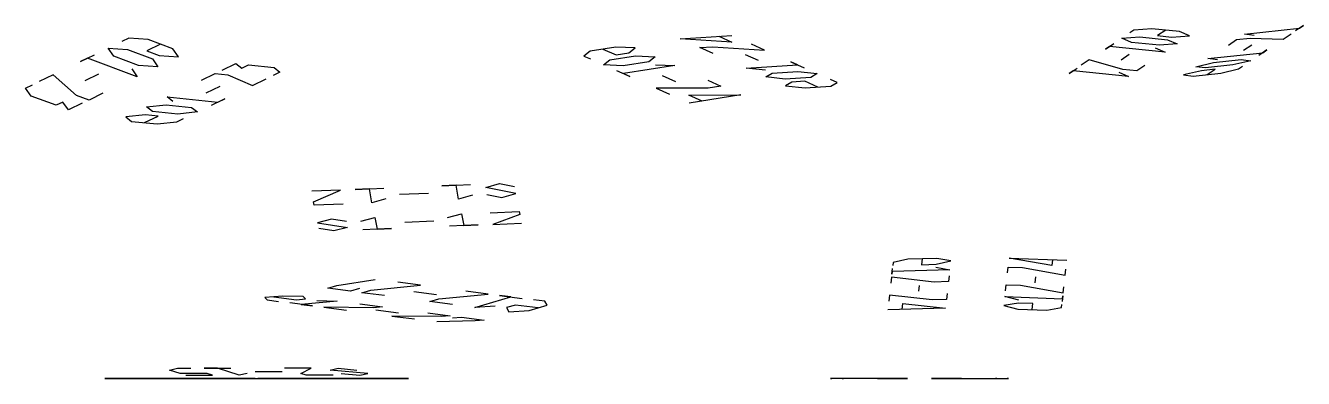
# Model space of a CAD drawing. Header units: metres. Extents: x -3.55 to 5.66, y -3.79 to 3.79.
# Drawn here: x 1.158 to 2.998, y -3.792 to -3.284 of the extents above; entities that cross this region are included whole.
import ezdxf

# ---------------------------------------------------------------- set-up
doc = ezdxf.new("R2010")
doc.units = ezdxf.units.M
doc.layers.add('PROFILES', color=30, linetype='CONTINUOUS')

msp = doc.modelspace()

# ---------------------------------------------------------------- linework, layer by layer
at = {"layer": 'PROFILES'}
for p, q in [((2.7541, -3.2907, 9.1682), (2.7483, -3.2946, 9.1486)), ((2.7799, -3.2889, 9.1823), (2.7541, -3.2907, 9.1682)), ((2.8199, -3.2929, 9.1712), (2.7799, -3.2889, 9.1823)), ((2.7999, -3.2909, 9.1767), (2.7882, -3.2987, 9.1375)), ((2.834, -3.2989, 9.146), (2.8199, -3.2929, 9.1712)), ((2.9133, -3.2966, 9.1219), (2.9923, -3.2881, 9.0967)), ((2.9982, -3.2842, 9.1163), (2.9865, -3.292, 9.0771)), ((2.9923, -3.2881, 9.0967), (2.9982, -3.2842, 9.1163)), ((1.3065, -3.3025, 8.9583), (1.2966, -3.3073, 8.9406)), ((1.3343, -3.3044, 8.9678), (1.3065, -3.3025, 8.9583)), ((1.3523, -3.311, 8.9595), (1.3325, -3.3206, 8.9241)), ((1.3702, -3.3177, 8.9513), (1.3343, -3.3044, 8.9678)), ((2.1006, -3.3032, 8.9759), (2.1748, -3.2984, 9.0137)), ((2.1752, -3.308, 8.9681), (2.1006, -3.3032, 8.9759)), ((2.1562, -3.2996, 9.0042), (2.1752, -3.308, 8.9681)), ((2.2222, -3.3195, 8.9234), (2.2032, -3.3111, 8.9595)), ((2.7132, -3.318, 9.0309), (2.7249, -3.3102, 9.0701)), ((2.7366, -3.3024, 9.1094), (2.7624, -3.3006, 9.1234)), ((2.7507, -3.3084, 9.0842), (2.7366, -3.3024, 9.1094)), ((2.7907, -3.3124, 9.0731), (2.7507, -3.3084, 9.0842)), ((2.7624, -3.3006, 9.1234), (2.8024, -3.3046, 9.1123)), ((2.7882, -3.2987, 9.1375), (2.8082, -3.3007, 9.1319)), ((2.8165, -3.3106, 9.0872), (2.7907, -3.3124, 9.0731)), ((2.8024, -3.3046, 9.1123), (2.8165, -3.3106, 9.0872)), ((2.8082, -3.3007, 9.1319), (2.834, -3.2989, 9.146)), ((2.89, -3.3122, 9.0435), (2.9017, -3.3044, 9.0827)), ((2.9017, -3.3044, 9.0827), (2.9214, -3.3023, 9.0764)), ((2.9119, -3.3197, 8.972), (2.9236, -3.3119, 9.0112)), ((2.9272, -3.2984, 9.096), (2.9133, -3.2966, 9.1219)), ((2.9214, -3.3023, 9.0764), (2.9689, -3.3037, 9.0182)), ((2.9689, -3.3037, 9.0182), (2.9806, -3.2959, 9.0575)), ((1.2372, -3.3359, 8.8345), (1.257, -3.3264, 8.8698)), ((1.2848, -3.3283, 8.8793), (1.2768, -3.3168, 8.9052)), ((1.2768, -3.3168, 8.9052), (1.3046, -3.3187, 8.9147)), ((1.3207, -3.3416, 8.8628), (1.2848, -3.3283, 8.8793)), ((1.3046, -3.3187, 8.9147), (1.3405, -3.332, 8.8982)), ((1.3325, -3.3206, 8.9241), (1.3504, -3.3273, 8.9159)), ((1.3504, -3.3273, 8.9159), (1.3782, -3.3292, 8.9253)), ((1.3782, -3.3292, 8.9253), (1.3702, -3.3177, 8.9513)), ((1.9709, -3.3209, 8.9119), (1.9618, -3.328, 8.8848)), ((1.9618, -3.328, 8.8848), (1.9713, -3.3322, 8.8667)), ((2.008, -3.3151, 8.93), (1.9709, -3.3209, 8.9119)), ((1.9894, -3.318, 8.9209), (2.0084, -3.3264, 8.8848)), ((1.9994, -3.3336, 8.8577), (2.0364, -3.3278, 8.8758)), ((2.036, -3.3164, 8.921), (2.008, -3.3151, 8.93)), ((2.0084, -3.3264, 8.8848), (2.0269, -3.3235, 8.8939)), ((2.0269, -3.3235, 8.8939), (2.036, -3.3164, 8.921)), ((2.0364, -3.3278, 8.8758), (2.0644, -3.3291, 8.8668)), ((2.0644, -3.3291, 8.8668), (2.0554, -3.3362, 8.8397)), ((2.1291, -3.3159, 8.9217), (2.1476, -3.3147, 8.9312)), ((2.1481, -3.3243, 8.8856), (2.1291, -3.3159, 8.9217)), ((2.1476, -3.3147, 8.9312), (2.2222, -3.3195, 8.9234)), ((2.2136, -3.3346, 8.8503), (2.1946, -3.3262, 8.8864)), ((2.719, -3.3141, 9.0505), (2.7132, -3.318, 9.0309)), ((2.7989, -3.3223, 9.0283), (2.719, -3.3141, 9.0505)), ((2.7473, -3.326, 9.0002), (2.7356, -3.3338, 8.961)), ((2.7848, -3.3163, 9.0535), (2.7989, -3.3223, 9.0283)), ((2.8607, -3.3317, 8.9454), (2.9397, -3.3232, 8.9202)), ((2.9455, -3.3193, 8.9398), (2.9338, -3.3271, 8.9006)), ((2.9397, -3.3232, 8.9202), (2.9455, -3.3193, 8.9398)), ((1.2471, -3.3311, 8.8521), (1.2372, -3.3359, 8.8345)), ((1.3188, -3.3578, 8.8192), (1.2471, -3.3311, 8.8521)), ((1.3108, -3.3464, 8.8451), (1.3188, -3.3578, 8.8192)), ((1.3485, -3.3435, 8.8723), (1.3207, -3.3416, 8.8628)), ((1.3405, -3.332, 8.8982), (1.3485, -3.3435, 8.8723)), ((1.441, -3.3486, 8.8709), (1.4608, -3.339, 8.9063)), ((1.4608, -3.339, 8.9063), (1.4692, -3.3457, 8.8788)), ((1.4692, -3.3457, 8.8788), (1.4791, -3.3409, 8.8965)), ((1.4791, -3.3409, 8.8965), (1.5158, -3.3446, 8.877)), ((1.5158, -3.3446, 8.877), (1.5242, -3.3512, 8.8496)), ((1.9903, -3.3407, 8.8306), (1.9994, -3.3336, 8.8577)), ((2.0183, -3.342, 8.8216), (1.9903, -3.3407, 8.8306)), ((2.0282, -3.3576, 8.7583), (2.0093, -3.3491, 8.7945)), ((2.0554, -3.3362, 8.8397), (2.0183, -3.342, 8.8216)), ((2.0929, -3.3418, 8.8126), (2.0188, -3.3534, 8.7764)), ((2.0649, -3.3405, 8.8216), (2.0929, -3.3418, 8.8126)), ((2.1955, -3.3455, 8.7953), (2.2696, -3.3407, 8.8331)), ((2.2235, -3.3485, 8.7867), (2.1955, -3.3455, 8.7953)), ((2.2696, -3.3407, 8.8331), (2.2601, -3.3365, 8.8511)), ((2.2601, -3.3365, 8.8511), (2.2791, -3.3449, 8.815)), ((2.6606, -3.3531, 8.8544), (2.6723, -3.3453, 8.8936)), ((2.6664, -3.3492, 8.874), (2.6606, -3.3531, 8.8544)), ((2.7463, -3.3573, 8.8518), (2.6664, -3.3492, 8.874)), ((2.6898, -3.3336, 8.9525), (2.6781, -3.3414, 8.9132)), ((2.738, -3.3475, 8.8966), (2.6898, -3.3336, 8.9525)), ((2.758, -3.3495, 8.891), (2.738, -3.3475, 8.8966)), ((2.7697, -3.3418, 8.9303), (2.758, -3.3495, 8.891)), ((2.8512, -3.3491, 8.841), (2.8256, -3.3551, 8.8277)), ((2.8432, -3.3434, 8.8866), (2.8688, -3.3374, 8.8999)), ((2.8571, -3.3452, 8.8606), (2.8432, -3.3434, 8.8866)), ((2.871, -3.3469, 8.8347), (2.8512, -3.3491, 8.841)), ((2.8966, -3.3409, 8.848), (2.8571, -3.3452, 8.8606)), ((2.8593, -3.3547, 8.7955), (2.871, -3.3469, 8.8347)), ((2.8746, -3.3335, 8.9195), (2.8607, -3.3317, 8.9454)), ((2.8688, -3.3374, 8.8999), (2.9083, -3.3331, 8.8872)), ((2.879, -3.3526, 8.7892), (2.9046, -3.3466, 8.8025)), ((2.9222, -3.3349, 8.8613), (2.8966, -3.3409, 8.848)), ((2.9046, -3.3466, 8.8025), (2.9105, -3.3427, 8.8221)), ((2.9083, -3.3331, 8.8872), (2.9222, -3.3349, 8.8613)), ((1.1975, -3.355, 8.7637), (1.1777, -3.3646, 8.7283)), ((1.2315, -3.3846, 8.7036), (1.1975, -3.355, 8.7637)), ((1.2631, -3.354, 8.8003), (1.2433, -3.3636, 8.7649)), ((1.4113, -3.3629, 8.8178), (1.4311, -3.3534, 8.8532)), ((1.4311, -3.3534, 8.8532), (1.4494, -3.3552, 8.8435)), ((1.4494, -3.3552, 8.8435), (1.4846, -3.3703, 8.7788)), ((1.4846, -3.3703, 8.7788), (1.5044, -3.3608, 8.8142)), ((1.5242, -3.3512, 8.8496), (1.5143, -3.356, 8.8319)), ((2.0188, -3.3534, 8.7764), (2.0282, -3.3576, 8.7583)), ((2.0748, -3.3561, 8.7584), (2.0938, -3.3645, 8.7223)), ((2.1403, -3.363, 8.7223), (2.1593, -3.3714, 8.6862)), ((2.2239, -3.3582, 8.7411), (2.233, -3.3528, 8.7686)), ((2.252, -3.3612, 8.7325), (2.2239, -3.3582, 8.7411)), ((2.233, -3.3528, 8.7686), (2.27, -3.3504, 8.7875)), ((2.289, -3.3588, 8.7514), (2.252, -3.3612, 8.7325)), ((2.2614, -3.3655, 8.7144), (2.2524, -3.3709, 8.6869)), ((2.28, -3.3643, 8.7239), (2.2614, -3.3655, 8.7144)), ((2.27, -3.3504, 8.7875), (2.2981, -3.3534, 8.7789)), ((2.2989, -3.3727, 8.6878), (2.28, -3.3643, 8.7239)), ((2.2981, -3.3534, 8.7789), (2.289, -3.3588, 8.7514)), ((2.3265, -3.3661, 8.7247), (2.317, -3.3619, 8.7428)), ((2.3175, -3.3715, 8.6972), (2.3265, -3.3661, 8.7247)), ((2.7322, -3.3514, 8.877), (2.7463, -3.3573, 8.8518)), ((2.8256, -3.3551, 8.8277), (2.8395, -3.3569, 8.8018)), ((2.8395, -3.3569, 8.8018), (2.879, -3.3526, 8.7892)), ((1.1579, -3.3741, 8.6929), (1.1678, -3.3694, 8.7106)), ((1.1659, -3.3856, 8.667), (1.1579, -3.3741, 8.6929)), ((1.2018, -3.3989, 8.6505), (1.1659, -3.3856, 8.667)), ((1.2494, -3.3913, 8.6953), (1.2315, -3.3846, 8.7036)), ((1.2693, -3.3817, 8.7307), (1.2494, -3.3913, 8.6953)), ((1.4182, -3.3809, 8.7452), (1.438, -3.3714, 8.7806)), ((2.1408, -3.3743, 8.6772), (2.0662, -3.3745, 8.6861)), ((2.0662, -3.3745, 8.6861), (2.0851, -3.383, 8.65)), ((2.1132, -3.3843, 8.641), (2.1878, -3.3841, 8.632)), ((2.1321, -3.3928, 8.6049), (2.1132, -3.3843, 8.641)), ((2.1878, -3.3841, 8.632), (2.1136, -3.3957, 8.5958)), ((2.1593, -3.3714, 8.6862), (2.1408, -3.3743, 8.6772)), ((2.2524, -3.3709, 8.6869), (2.2804, -3.3739, 8.6783)), ((2.2804, -3.3739, 8.6783), (2.3175, -3.3715, 8.6972)), ((1.2117, -3.3942, 8.6682), (1.2018, -3.3989, 8.6505)), ((1.2197, -3.4056, 8.6423), (1.2117, -3.3942, 8.6682)), ((1.2395, -3.396, 8.6776), (1.2197, -3.4056, 8.6423)), ((1.332, -3.4011, 8.6763), (1.3603, -3.3982, 8.6842)), ((1.3405, -3.4078, 8.6488), (1.332, -3.4011, 8.6763)), ((1.3603, -3.3982, 8.6842), (1.3969, -3.4019, 8.6647)), ((1.3702, -3.3934, 8.7019), (1.3618, -3.3868, 8.7294)), ((1.3618, -3.3868, 8.7294), (1.435, -3.3942, 8.6903)), ((1.3969, -3.4019, 8.6647), (1.4053, -3.4085, 8.6373)), ((1.4449, -3.3894, 8.708), (1.4251, -3.399, 8.6726)), ((1.435, -3.3942, 8.6903), (1.4449, -3.3894, 8.708)), ((1.3305, -3.4125, 8.6311), (1.3023, -3.4155, 8.6232)), ((1.3023, -3.4155, 8.6232), (1.3107, -3.4221, 8.5958)), ((1.3107, -3.4221, 8.5958), (1.3474, -3.4258, 8.5762)), ((1.329, -3.4239, 8.586), (1.3489, -3.4144, 8.6214)), ((1.3489, -3.4144, 8.6214), (1.3305, -3.4125, 8.6311)), ((1.3771, -3.4115, 8.6293), (1.3405, -3.4078, 8.6488)), ((1.3474, -3.4258, 8.5762), (1.3756, -3.4229, 8.5842)), ((1.3756, -3.4229, 8.5842), (1.3855, -3.4181, 8.6019)), ((1.4053, -3.4085, 8.6373), (1.3771, -3.4115, 8.6293)), ((1.7572, -3.5147, 8.1692), (1.7988, -3.513, 8.1707)), ((1.778, -3.5139, 8.1699), (1.7572, -3.5147, 8.1692)), ((1.7816, -3.5341, 8.0892), (1.778, -3.5139, 8.1699)), ((1.8205, -3.5172, 8.1512), (1.8404, -3.5113, 8.1721)), ((1.8404, -3.5113, 8.1721), (1.8621, -3.5155, 8.1526)), ((1.6116, -3.5208, 8.1643), (1.57, -3.5225, 8.1629)), ((1.5727, -3.5376, 8.1023), (1.6116, -3.5208, 8.1643)), ((1.6324, -3.5199, 8.165), (1.674, -3.5182, 8.1664)), ((1.6532, -3.519, 8.1657), (1.6324, -3.5199, 8.165)), ((1.6568, -3.5392, 8.0849), (1.6532, -3.519, 8.1657)), ((1.7382, -3.5257, 8.1282), (1.6966, -3.5274, 8.1267)), ((1.8015, -3.5282, 8.1101), (1.7816, -3.5341, 8.0892)), ((1.8639, -3.5256, 8.1122), (1.8205, -3.5172, 8.1512)), ((1.8223, -3.5273, 8.1108), (1.844, -3.5315, 8.0913)), ((1.844, -3.5315, 8.0913), (1.8639, -3.5256, 8.1122)), ((1.5736, -3.5427, 8.0821), (1.5727, -3.5376, 8.1023)), ((1.6152, -3.541, 8.0835), (1.5736, -3.5427, 8.0821)), ((1.6767, -3.5333, 8.1058), (1.6568, -3.5392, 8.0849)), ((1.8272, -3.5534, 7.9993), (1.8688, -3.5517, 8.0008)), ((1.8688, -3.5517, 8.0008), (1.8697, -3.5559, 7.9804)), ((1.5983, -3.5629, 7.9916), (1.5784, -3.5679, 7.9705)), ((1.5784, -3.5679, 7.9705), (1.6217, -3.5747, 7.9311)), ((1.62, -3.5662, 7.9719), (1.5983, -3.5629, 7.9916)), ((1.6408, -3.5654, 7.9726), (1.6608, -3.5603, 7.9937)), ((1.6608, -3.5603, 7.9937), (1.6642, -3.5771, 7.9122)), ((1.7041, -3.567, 7.9543), (1.7457, -3.5653, 7.9558)), ((1.7656, -3.5602, 7.9768), (1.7856, -3.5551, 7.9979)), ((1.7856, -3.5551, 7.9979), (1.789, -3.572, 7.9164)), ((1.8697, -3.5559, 7.9804), (1.8306, -3.5703, 7.9178)), ((1.8306, -3.5703, 7.9178), (1.8723, -3.5685, 7.9192)), ((1.6018, -3.5797, 7.91), (1.5801, -3.5764, 7.9297)), ((1.6217, -3.5747, 7.9311), (1.6018, -3.5797, 7.91)), ((1.685, -3.5763, 7.9129), (1.6434, -3.578, 7.9115)), ((1.6642, -3.5771, 7.9122), (1.685, -3.5763, 7.9129)), ((1.8098, -3.5711, 7.9171), (1.7682, -3.5728, 7.9157)), ((1.789, -3.572, 7.9164), (1.8098, -3.5711, 7.9171)), ((2.4072, -3.6251, 7.5591), (2.4067, -3.6294, 7.5388)), ((2.4285, -3.6203, 7.5789), (2.4072, -3.6251, 7.5591)), ((2.4701, -3.6191, 7.5777), (2.4285, -3.6203, 7.5789)), ((2.4493, -3.6197, 7.5783), (2.4483, -3.6282, 7.5375)), ((2.4691, -3.6276, 7.5369), (2.4904, -3.6228, 7.5567)), ((2.4904, -3.6228, 7.5567), (2.4701, -3.6191, 7.5777)), ((2.6357, -3.6296, 7.5334), (2.5742, -3.6188, 7.5752)), ((2.5742, -3.6188, 7.5752), (2.6575, -3.6218, 7.5738)), ((2.6366, -3.6211, 7.5742), (2.6357, -3.6296, 7.5334)), ((2.4053, -3.6421, 7.4776), (2.4062, -3.6336, 7.5184)), ((2.4057, -3.6379, 7.498), (2.4053, -3.6421, 7.4776)), ((2.489, -3.6355, 7.4955), (2.4057, -3.6379, 7.498)), ((2.4483, -3.6282, 7.5375), (2.4691, -3.6276, 7.5369)), ((2.4687, -3.6319, 7.5165), (2.489, -3.6355, 7.4955)), ((2.5718, -3.6401, 7.4732), (2.5727, -3.6316, 7.514)), ((2.5727, -3.6316, 7.514), (2.5936, -3.6323, 7.5137)), ((2.5936, -3.6323, 7.5137), (2.6551, -3.6431, 7.4719)), ((2.6551, -3.6431, 7.4719), (2.656, -3.6346, 7.5127)), ((1.5932, -3.6622, 7.5152), (1.6062, -3.6584, 7.5311)), ((1.6062, -3.6584, 7.5311), (1.6613, -3.6493, 7.5659)), ((1.6551, -3.6648, 7.4927), (1.7265, -3.6577, 7.5147)), ((1.7265, -3.6577, 7.5147), (1.6939, -3.6535, 7.5403)), ((2.4048, -3.6464, 7.4572), (2.4038, -3.6549, 7.4164)), ((2.4663, -3.6532, 7.4146), (2.4048, -3.6464, 7.4572)), ((2.445, -3.658, 7.3948), (2.444, -3.6665, 7.354)), ((2.4871, -3.6526, 7.414), (2.4663, -3.6532, 7.4146)), ((2.488, -3.6441, 7.4548), (2.4871, -3.6526, 7.414)), ((2.5689, -3.6657, 7.3509), (2.5699, -3.6572, 7.3917)), ((2.5699, -3.6572, 7.3917), (2.5907, -3.6579, 7.3914)), ((2.5907, -3.6579, 7.3914), (2.6522, -3.6687, 7.3496)), ((2.612, -3.6544, 7.4114), (2.6129, -3.6459, 7.4522)), ((2.6522, -3.6687, 7.3496), (2.6531, -3.6601, 7.3904)), ((1.5285, -3.6733, 7.4346), (1.5026, -3.6756, 7.4021)), ((1.5026, -3.6756, 7.4021), (1.5059, -3.6789, 7.373)), ((1.5059, -3.6789, 7.373), (1.5222, -3.681, 7.3602)), ((1.5155, -3.6745, 7.4184), (1.5481, -3.6787, 7.3928)), ((1.5577, -3.6742, 7.4381), (1.5285, -3.6733, 7.4346)), ((1.5481, -3.6787, 7.3928), (1.5611, -3.6775, 7.409)), ((1.6066, -3.6805, 7.3997), (1.5548, -3.6853, 7.3346)), ((1.5611, -3.6775, 7.409), (1.5577, -3.6742, 7.4381)), ((1.5774, -3.6796, 7.3962), (1.6066, -3.6805, 7.3997)), ((1.6258, -3.6664, 7.4896), (1.5932, -3.6622, 7.5152)), ((1.6388, -3.6627, 7.5055), (1.6258, -3.6664, 7.4896)), ((1.6421, -3.6685, 7.4768), (1.6551, -3.6648, 7.4927)), ((1.6747, -3.6727, 7.4512), (1.6421, -3.6685, 7.4768)), ((1.7495, -3.6715, 7.4446), (1.7169, -3.6673, 7.4702)), ((1.7399, -3.6811, 7.4), (1.7529, -3.6774, 7.4159)), ((1.7529, -3.6774, 7.4159), (1.8243, -3.6704, 7.4379)), ((1.8243, -3.6704, 7.4379), (1.7917, -3.6661, 7.4635)), ((1.8051, -3.6896, 7.3488), (1.8569, -3.6746, 7.4123)), ((1.8569, -3.6746, 7.4123), (1.8406, -3.6725, 7.4251)), ((1.8406, -3.6725, 7.4251), (1.8732, -3.6767, 7.3995)), ((1.9058, -3.6809, 7.3739), (1.8895, -3.6788, 7.3867)), ((2.4019, -3.672, 7.3349), (2.4009, -3.6805, 7.2941)), ((2.4634, -3.6787, 7.2923), (2.4019, -3.672, 7.3349)), ((2.4842, -3.6781, 7.2917), (2.4634, -3.6787, 7.2923)), ((2.4852, -3.6696, 7.3324), (2.4842, -3.6781, 7.2917)), ((2.5883, -3.6792, 7.2894), (2.5679, -3.6742, 7.3101)), ((2.5679, -3.6742, 7.3101), (2.6512, -3.6772, 7.3088)), ((2.6517, -3.6729, 7.3292), (2.6507, -3.6814, 7.2884)), ((2.6512, -3.6772, 7.3088), (2.6517, -3.6729, 7.3292)), ((1.5711, -3.6874, 7.3218), (1.5385, -3.6832, 7.3474)), ((1.5548, -3.6853, 7.3346), (1.5711, -3.6874, 7.3218)), ((1.6589, -3.6901, 7.3322), (1.5874, -3.6895, 7.309)), ((1.5874, -3.6895, 7.309), (1.62, -3.6937, 7.2834)), ((1.6392, -3.6847, 7.3741), (1.6718, -3.6889, 7.3485)), ((1.6718, -3.6889, 7.3485), (1.6589, -3.6901, 7.3322)), ((1.6622, -3.6934, 7.3031), (1.6948, -3.6976, 7.2775)), ((1.737, -3.6973, 7.2973), (1.7696, -3.7016, 7.2717)), ((1.7725, -3.6854, 7.3744), (1.7399, -3.6811, 7.4)), ((1.8344, -3.6879, 7.3519), (1.8051, -3.6896, 7.3488)), ((1.8636, -3.6863, 7.3549), (1.8507, -3.69, 7.3391)), ((1.8507, -3.69, 7.3391), (1.854, -3.6959, 7.3104)), ((1.854, -3.6959, 7.3104), (1.8832, -3.6942, 7.3134)), ((1.8962, -3.6905, 7.3293), (1.8636, -3.6863, 7.3549)), ((1.8832, -3.6942, 7.3134), (1.9092, -3.6867, 7.3452)), ((1.9092, -3.6867, 7.3452), (1.9058, -3.6809, 7.3739)), ((2.4828, -3.6909, 7.2305), (2.3995, -3.6933, 7.2329)), ((2.4203, -3.6927, 7.2323), (2.4213, -3.6842, 7.2731)), ((2.4213, -3.6842, 7.2731), (2.4828, -3.6909, 7.2305)), ((2.5878, -3.6835, 7.269), (2.5665, -3.687, 7.249)), ((2.5665, -3.687, 7.249), (2.5868, -3.692, 7.2283)), ((2.5868, -3.692, 7.2283), (2.6285, -3.6935, 7.2276)), ((2.6086, -3.6842, 7.2687), (2.5878, -3.6835, 7.269)), ((2.6077, -3.6927, 7.2279), (2.6086, -3.6842, 7.2687)), ((2.6285, -3.6935, 7.2276), (2.6498, -3.69, 7.2476)), ((2.6498, -3.69, 7.2476), (2.6503, -3.6857, 7.268)), ((1.7566, -3.7027, 7.2554), (1.6852, -3.7021, 7.2321)), ((1.6852, -3.7021, 7.2321), (1.7178, -3.7063, 7.2065)), ((1.8055, -3.7091, 7.217), (1.7504, -3.7105, 7.1809)), ((1.7696, -3.7016, 7.2717), (1.7566, -3.7027, 7.2554)), ((1.7729, -3.7048, 7.2426), (1.7859, -3.7037, 7.2589)), ((1.7859, -3.7037, 7.2589), (1.8185, -3.7079, 7.2332)), ((1.8185, -3.7079, 7.2332), (1.8055, -3.7091, 7.217)), ((1.3651, -3.7798, 6.3842), (1.3765, -3.7773, 6.4112)), ((1.3807, -3.7846, 6.3459), (1.3651, -3.7798, 6.3842)), ((1.3765, -3.7773, 6.4112), (1.3958, -3.7773, 6.4191)), ((1.4193, -3.7846, 6.3616), (1.3807, -3.7846, 6.3459)), ((1.3885, -3.787, 6.3267), (1.4271, -3.787, 6.3424)), ((1.4344, -3.7773, 6.4348), (1.4151, -3.7773, 6.4269)), ((1.4151, -3.7773, 6.4269), (1.4537, -3.7773, 6.4427)), ((1.4271, -3.787, 6.3424), (1.4193, -3.7846, 6.3616)), ((1.4657, -3.787, 6.3582), (1.4344, -3.7773, 6.4348)), ((1.4771, -3.7846, 6.3852), (1.4657, -3.787, 6.3582)), ((1.5272, -3.7822, 6.428), (1.4886, -3.7822, 6.4122)), ((1.5694, -3.7773, 6.4899), (1.5309, -3.7773, 6.4741)), ((1.5543, -3.7846, 6.4167), (1.5694, -3.7773, 6.4899)), ((1.5621, -3.787, 6.3975), (1.5543, -3.7846, 6.4167)), ((1.6007, -3.787, 6.4132), (1.5621, -3.787, 6.3975)), ((1.5965, -3.7798, 6.4786), (1.608, -3.7773, 6.5056)), ((1.6508, -3.7846, 6.456), (1.5965, -3.7798, 6.4786)), ((1.608, -3.7773, 6.5056), (1.6351, -3.7798, 6.4943)), ((1.6122, -3.7846, 6.4403), (1.6393, -3.787, 6.429)), ((1.6393, -3.787, 6.429), (1.6508, -3.7846, 6.456)), ((1.2876, -3.7918, 5.6042), (1.2723, -3.7918, 5.5655)), ((1.2723, -3.7918, 5.5655), (1.284, -3.7918, 5.5384)), ((1.2799, -3.7918, 5.5848), (1.3187, -3.7918, 5.5695)), ((1.284, -3.7918, 5.5384), (1.3033, -3.7918, 5.5307)), ((1.3147, -3.7918, 5.6159), (1.2876, -3.7918, 5.6042)), ((1.3264, -3.7918, 5.5889), (1.3147, -3.7918, 5.6159)), ((1.357, -3.7918, 5.6663), (1.3183, -3.7918, 5.6817)), ((1.3183, -3.7918, 5.6817), (1.326, -3.7918, 5.701)), ((1.3187, -3.7918, 5.5695), (1.3264, -3.7918, 5.5889)), ((1.3845, -3.7918, 5.5658), (1.3227, -3.7918, 5.5231)), ((1.3227, -3.7918, 5.5231), (1.3614, -3.7918, 5.5077)), ((1.326, -3.7918, 5.701), (1.3724, -3.7918, 5.7051)), ((1.349, -3.7918, 5.7592), (1.3336, -3.7918, 5.7204)), ((1.3336, -3.7918, 5.7204), (1.3647, -3.7918, 5.6857)), ((1.3877, -3.7918, 5.7438), (1.349, -3.7918, 5.7592)), ((1.3534, -3.7918, 5.6005), (1.3921, -3.7918, 5.5852)), ((1.3647, -3.7918, 5.6857), (1.357, -3.7918, 5.6663)), ((1.3724, -3.7918, 5.7051), (1.3877, -3.7918, 5.7438)), ((1.4151, -3.7918, 5.6433), (1.3764, -3.7918, 5.6587)), ((1.3764, -3.7918, 5.6587), (1.3841, -3.7918, 5.678)), ((1.4002, -3.7918, 5.4924), (1.3808, -3.7918, 5.5001)), ((1.3841, -3.7918, 5.678), (1.4458, -3.7918, 5.7208)), ((1.3921, -3.7918, 5.5852), (1.3845, -3.7918, 5.5658)), ((1.4272, -3.7918, 5.5041), (1.4002, -3.7918, 5.4924)), ((1.4458, -3.7918, 5.7208), (1.4071, -3.7918, 5.7361)), ((1.4115, -3.7918, 5.5775), (1.4502, -3.7918, 5.5622)), ((1.4502, -3.7918, 5.5622), (1.4232, -3.7918, 5.5505)), ((1.4232, -3.7918, 5.5505), (1.4426, -3.7918, 5.5428)), ((1.4352, -3.7918, 6.2673), (1.4238, -3.7918, 6.2401)), ((1.4238, -3.7918, 6.2401), (1.4781, -3.7918, 6.2173)), ((1.4426, -3.7918, 5.5428), (1.4272, -3.7918, 5.5041)), ((1.4624, -3.7918, 6.2559), (1.4352, -3.7918, 6.2673)), ((1.4667, -3.7918, 6.1901), (1.4395, -3.7918, 6.2016)), ((1.4886, -3.7918, 5.659), (1.4499, -3.7918, 5.6744)), ((1.4543, -3.7918, 5.5158), (1.493, -3.7918, 5.5004)), ((1.4781, -3.7918, 6.2173), (1.4667, -3.7918, 6.1901)), ((1.4738, -3.7918, 6.283), (1.5124, -3.7918, 6.2988)), ((1.5314, -3.7918, 5.5973), (1.4926, -3.7918, 5.6126)), ((1.4926, -3.7918, 5.6126), (1.5197, -3.7918, 5.6243)), ((1.5588, -3.7918, 5.4968), (1.497, -3.7918, 5.454)), ((1.497, -3.7918, 5.454), (1.5358, -3.7918, 5.4387)), ((1.5197, -3.7918, 5.6243), (1.5003, -3.7918, 5.632)), ((1.5003, -3.7918, 5.632), (1.5156, -3.7918, 5.6707)), ((1.5203, -3.7918, 6.2795), (1.5053, -3.7918, 6.2059)), ((1.5053, -3.7918, 6.2059), (1.5439, -3.7918, 6.2216)), ((1.5124, -3.7918, 6.2988), (1.5203, -3.7918, 6.2795)), ((1.5156, -3.7918, 5.6707), (1.5427, -3.7918, 5.6824)), ((1.5277, -3.7918, 5.5315), (1.5665, -3.7918, 5.5162)), ((1.5427, -3.7918, 5.6824), (1.5621, -3.7918, 5.6748)), ((1.5474, -3.7918, 6.2681), (1.586, -3.7918, 6.2838)), ((1.5895, -3.7918, 5.5743), (1.5507, -3.7918, 5.5896)), ((1.5507, -3.7918, 5.5896), (1.5584, -3.7918, 5.609)), ((1.5705, -3.7918, 5.4697), (1.5551, -3.7918, 5.431)), ((1.5551, -3.7918, 5.431), (1.5939, -3.7918, 5.4157)), ((1.5584, -3.7918, 5.609), (1.6202, -3.7918, 5.6517)), ((1.5665, -3.7918, 5.5162), (1.5588, -3.7918, 5.4968)), ((1.6169, -3.7918, 5.4738), (1.5705, -3.7918, 5.4697)), ((1.6092, -3.7918, 5.4544), (1.5781, -3.7918, 5.4891)), ((1.5781, -3.7918, 5.4891), (1.5858, -3.7918, 5.5085)), ((1.6202, -3.7918, 5.6517), (1.5814, -3.7918, 5.6671)), ((1.5858, -3.7918, 5.5085), (1.6246, -3.7918, 5.4931)), ((1.5939, -3.7918, 5.4157), (1.6092, -3.7918, 5.4544)), ((1.5974, -3.7918, 6.311), (1.6088, -3.7918, 6.3381)), ((1.6088, -3.7918, 6.3381), (1.6403, -3.7918, 6.261)), ((1.6242, -3.7918, 5.6053), (1.6165, -3.7918, 5.586)), ((1.6165, -3.7918, 5.586), (1.6282, -3.7918, 5.5589)), ((1.6246, -3.7918, 5.4931), (1.6169, -3.7918, 5.4738)), ((1.6596, -3.7918, 6.2688), (1.621, -3.7918, 6.2531)), ((1.6629, -3.7918, 5.59), (1.6242, -3.7918, 5.6053)), ((1.6282, -3.7918, 5.5589), (1.6553, -3.7918, 5.5706)), ((1.6589, -3.7918, 5.6364), (1.6395, -3.7918, 5.6441)), ((1.6403, -3.7918, 6.261), (1.6596, -3.7918, 6.2688)), ((1.686, -3.7918, 6.3696), (1.6474, -3.7918, 6.3539)), ((1.6474, -3.7918, 6.3539), (1.6553, -3.7918, 6.3346)), ((1.6553, -3.7918, 6.3346), (1.6939, -3.7918, 6.3503)), ((1.6553, -3.7918, 5.5706), (1.6706, -3.7918, 5.6093)), ((1.6706, -3.7918, 5.6093), (1.6589, -3.7918, 5.6364)), ((1.6982, -3.7918, 6.2846), (1.6789, -3.7918, 6.2767)), ((1.6939, -3.7918, 6.3503), (1.7096, -3.7918, 6.3117)), ((1.7096, -3.7918, 6.3117), (1.6982, -3.7918, 6.2846)), ((2.336, -3.7918, 5.8166), (2.3171, -3.7918, 5.8392)), ((2.3171, -3.7918, 5.8392), (2.3189, -3.7918, 5.8599)), ((2.3245, -3.7918, 5.9222), (2.3208, -3.7918, 5.8807)), ((2.383, -3.7918, 5.8751), (2.3245, -3.7918, 5.9222)), ((2.3527, -3.7918, 6.0033), (2.3338, -3.7918, 6.0259)), ((2.3338, -3.7918, 6.0259), (2.3357, -3.7918, 6.0467)), ((2.3775, -3.7918, 5.8128), (2.336, -3.7918, 5.8166)), ((2.3412, -3.7918, 6.1089), (2.3375, -3.7918, 6.0674)), ((2.3998, -3.7918, 6.0618), (2.3412, -3.7918, 6.1089)), ((2.345, -3.7918, 6.1504), (2.3431, -3.7918, 6.1297)), ((2.3676, -3.7918, 6.1693), (2.345, -3.7918, 6.1504)), ((2.3942, -3.7918, 5.9996), (2.3527, -3.7918, 6.0033)), ((2.4091, -3.7918, 6.1656), (2.3676, -3.7918, 6.1693)), ((2.3716, -3.7918, 5.9807), (2.3679, -3.7918, 5.9392)), ((2.3812, -3.7918, 5.8543), (2.3775, -3.7918, 5.8128)), ((2.4019, -3.7918, 5.8525), (2.3812, -3.7918, 5.8543)), ((2.4038, -3.7918, 5.8732), (2.383, -3.7918, 5.8751)), ((2.3883, -3.7918, 6.1675), (2.3846, -3.7918, 6.126)), ((2.3846, -3.7918, 6.126), (2.4053, -3.7918, 6.1241)), ((2.3961, -3.7918, 6.0203), (2.3942, -3.7918, 5.9996)), ((2.4149, -3.7918, 5.9977), (2.3961, -3.7918, 6.0203)), ((2.3982, -3.7918, 5.811), (2.4019, -3.7918, 5.8525)), ((2.4205, -3.7918, 6.06), (2.3998, -3.7918, 6.0618)), ((2.4075, -3.7918, 5.9147), (2.4038, -3.7918, 5.8732)), ((2.4053, -3.7918, 6.1241), (2.428, -3.7918, 6.143)), ((2.428, -3.7918, 6.143), (2.4091, -3.7918, 6.1656)), ((2.4187, -3.7918, 6.0392), (2.4149, -3.7918, 5.9977)), ((2.4242, -3.7918, 6.1015), (2.4205, -3.7918, 6.06)), ((2.4849, -3.7918, 5.8451), (2.4623, -3.7918, 5.8262)), ((2.4623, -3.7918, 5.8262), (2.4812, -3.7918, 5.8036)), ((2.466, -3.7918, 5.8677), (2.4698, -3.7918, 5.9092)), ((2.4698, -3.7918, 5.9092), (2.4905, -3.7918, 5.9073)), ((2.4716, -3.7918, 5.9299), (2.4753, -3.7918, 5.9714)), ((2.4753, -3.7918, 5.9714), (2.4942, -3.7918, 5.9488)), ((2.4812, -3.7918, 5.8036), (2.5227, -3.7918, 5.7998)), ((2.4828, -3.7918, 6.0544), (2.4865, -3.7918, 6.0959)), ((2.5057, -3.7918, 5.8432), (2.4849, -3.7918, 5.8451)), ((2.4865, -3.7918, 6.0959), (2.5072, -3.7918, 6.0941)), ((2.4921, -3.7918, 6.1582), (2.4883, -3.7918, 6.1167)), ((2.4883, -3.7918, 6.1167), (2.5091, -3.7918, 6.1148)), ((2.4905, -3.7918, 5.9073), (2.549, -3.7918, 5.8602)), ((2.4942, -3.7918, 5.9488), (2.4961, -3.7918, 5.9696)), ((2.4961, -3.7918, 5.9696), (2.5376, -3.7918, 5.9658)), ((2.502, -3.7918, 5.8017), (2.5057, -3.7918, 5.8432)), ((2.5072, -3.7918, 6.0941), (2.5658, -3.7918, 6.047)), ((2.5091, -3.7918, 6.1148), (2.5128, -3.7918, 6.1563)), ((2.5128, -3.7918, 6.1563), (2.5543, -3.7918, 6.1526)), ((2.5187, -3.7918, 5.9884), (2.5224, -3.7918, 6.0299)), ((2.5227, -3.7918, 5.7998), (2.5453, -3.7918, 5.8187)), ((2.5376, -3.7918, 5.9658), (2.5565, -3.7918, 5.9432)), ((2.5453, -3.7918, 5.8187), (2.5472, -3.7918, 5.8395)), ((2.549, -3.7918, 5.8602), (2.5528, -3.7918, 5.9017)), ((2.5543, -3.7918, 6.1526), (2.5732, -3.7918, 6.13)), ((2.5565, -3.7918, 5.9432), (2.5546, -3.7918, 5.9225)), ((2.5658, -3.7918, 6.047), (2.5695, -3.7918, 6.0885)), ((2.5732, -3.7918, 6.13), (2.5714, -3.7918, 6.1092))]:
    msp.add_line(p, q, dxfattribs=at)

doc.saveas('drawing.dxf')
